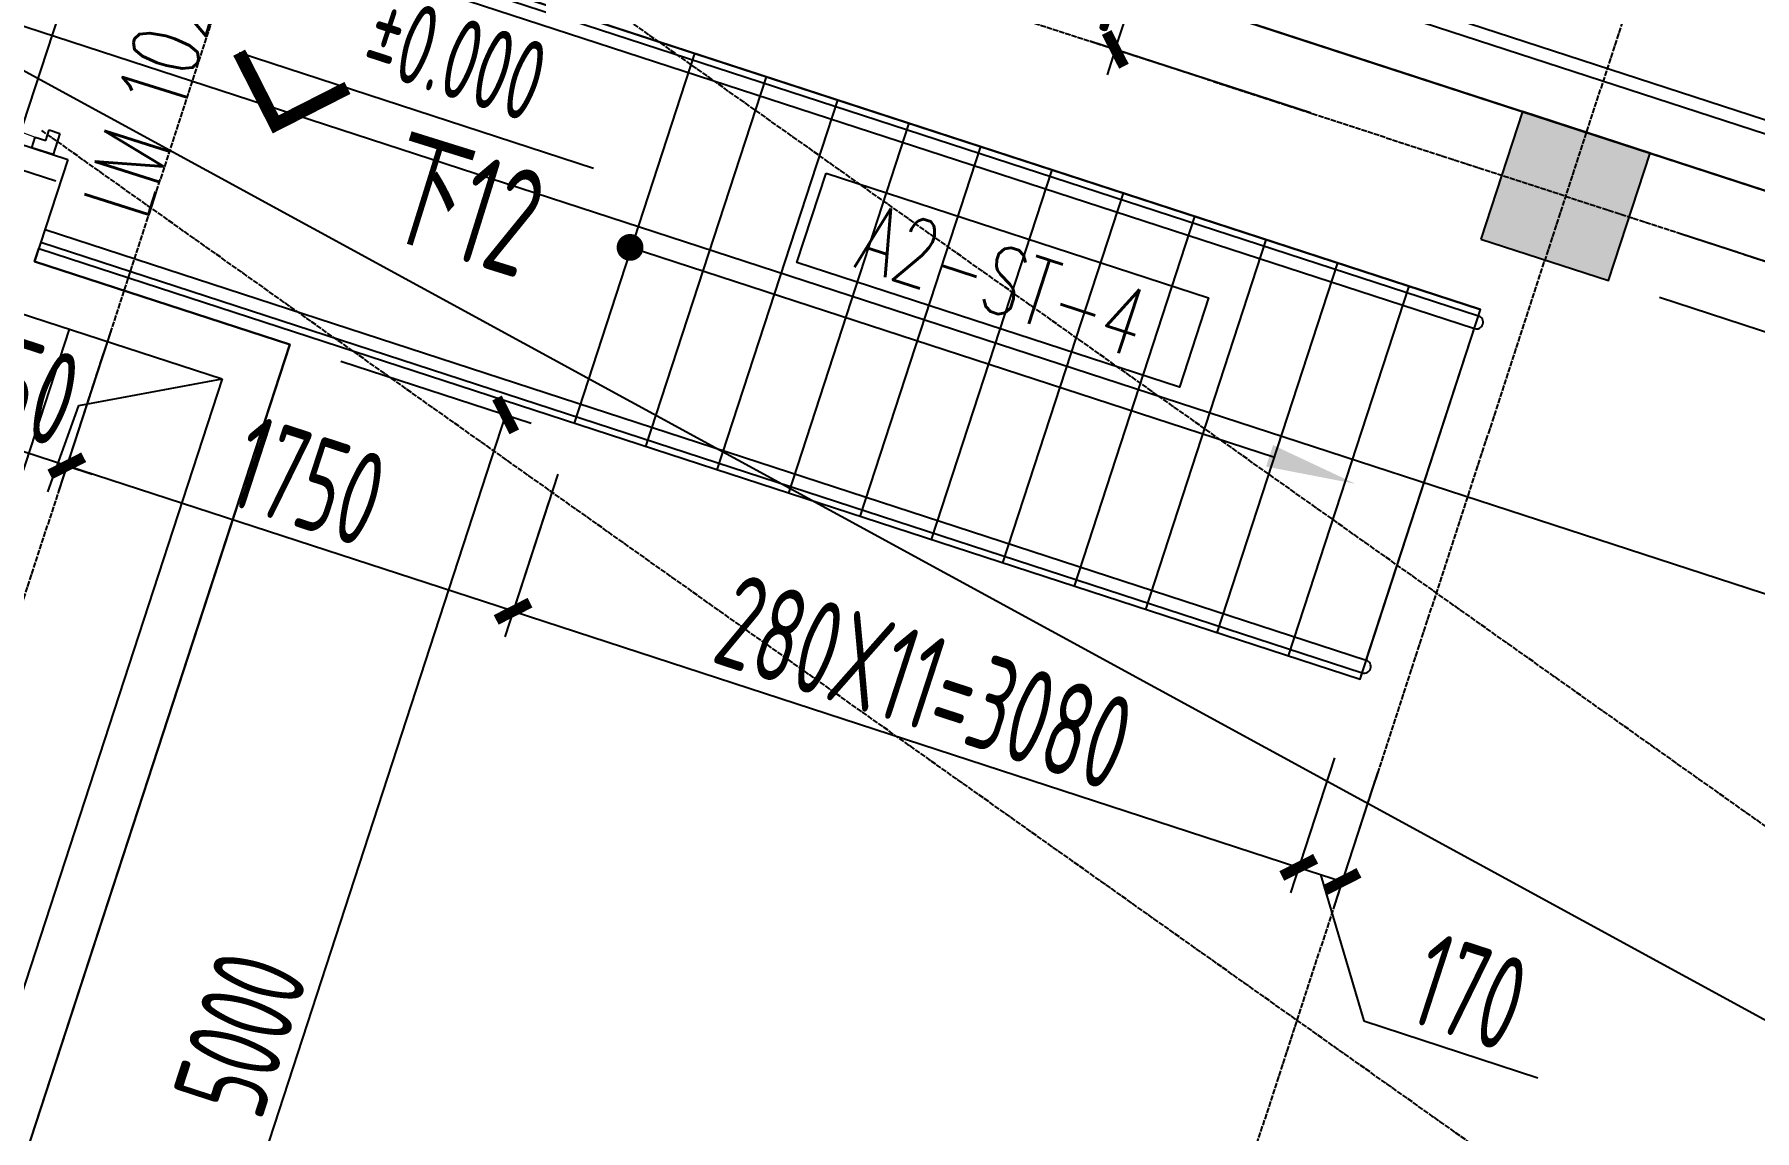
# Model space of a CAD drawing. Header units: millimetres. Extents: x 11639278 to 23698211, y -13072636 to -5537337.
# Drawn here: x 11845460 to 11851872, y -6322031 to -6317945 of the extents above; entities that cross this region are included whole.
import ezdxf
from ezdxf.enums import TextEntityAlignment as Align

# ---------------------------------------------------------------- set-up
doc = ezdxf.new("R2010")
doc.units = ezdxf.units.MM
doc.header["$LTSCALE"] = 10
for name, pattern in [('A2-RG-AXIS$0$CENTER', [2, 1.25, -0.25, 0.25, -0.25]), ('A2-RG-AXIS$0$DOTE', [2.42, 2, -0.2, 0.02, -0.2]), ('A2-RI-F1$0$HIDDEN', [0.375, 0.25, -0.125])]:
    doc.linetypes.add(name, pattern=pattern)
for name, color, linetype in [('A2-RB-F1$0$$34$A-DIMS-100', 1, 'Continuous'), ('A2-RB-F1$0$A-DIMS-100', 1, 'Continuous'), ('A2-RG-AXIS$0$A-GRID', 1, 'A2-RG-AXIS$0$CENTER'), ('A2-RI-F1$0$$0$A-SYMB-NUMB-T', 4, 'Continuous'), ('A2-RI-F1$0$$4$A-SYMB', 4, 'Continuous'), ('A2-RI-F1$0$A-DOOR', 32, 'Continuous'), ('A2-RI-F1$0$A-HOLE', 2, 'Continuous'), ('A2-RI-F1$0$A-STRS', 50, 'Continuous'), ('A2-RI-F1$0$A-SYMB', 4, 'Continuous'), ('A2-RI-F1$0$A-SYMB-DOOR', 4, 'Continuous'), ('A2-RI-F1$0$A-SYMB-VOID', 35, 'Continuous'), ('A2-RI-F1$0$A-WALL', 7, 'Continuous'), ('A2-RS-F1$0$A-WALL-CONC', 6, 'Continuous'), ('A2-RS-F1$0$PUB_HATCH', 8, 'Continuous'), ('A2-RV-F1$0$A-SYMB-AREA', 4, 'Continuous'), ('A2-RV-F1$0$A-SYMB-NAME', 4, 'Continuous'), ('A2-RV-F1$0$AUDIT_D_120618114340-210', 80, 'Continuous'), ('A2-RV-F1$0$AUDIT_D_120618114340-341', 1, 'Continuous'), ('A2-RV-F1$0$AUDIT_D_120618114340-408', 50, 'Continuous')]:
    doc.layers.add(name, color=color, linetype=linetype)
doc.layers.add('A2-RI-F1$0$A-X-AREA', color=6, linetype='Continuous', plot=False)
doc.styles.add('A2-RB-F1$0$$0$XD2008', font='hzs.shx', dxfattribs={"width": 0.7, "bigfont": 'hztxt.shx'})
doc.styles.add('A2-RB-F1$0$XD2008', font='hzs.shx', dxfattribs={"width": 0.7, "bigfont": 'hztxt.shx'})
doc.styles.add('A2-RI-F1$0$$0$ECADI-TXT', font='simplex.shx', dxfattribs={"bigfont": 'hztxt.shx'})
doc.styles.add('A2-RI-F1$0$ECADI-TXT', font='simplex.shx', dxfattribs={"bigfont": 'hztxt.shx'})
doc.styles.add('A2-RI-F1$0$XD2008', font='hzs.shx', dxfattribs={"width": 0.7, "bigfont": 'hztxt.shx'})
doc.styles.add('A2-RV-F1$0$ECADI', font='hzs.shx', dxfattribs={"width": 0.7, "bigfont": 'hztxt.shx'})
doc.dimstyles.new('A2-RB-F1$0$$0$XD100$0', dxfattribs={"dimscale": 100, "dimtxt": 3.5, "dimasz": 1, "dimexe": 1, "dimexo": 2, "dimgap": 0.5, "dimtad": 1, "dimdec": 0, "dimdsep": 46, "dimtxsty": 'A2-RB-F1$0$$0$XD2008', "dimblk1": 'A2-RB-F1$0$$20$_ArchTick', "dimblk2": 'A2-RB-F1$0$$20$_ArchTick', "dimsah": 1, "dimcen": 2.5, "dimclrt": 4, "dimaunit": 1, "dimadec": 0, "dimazin": 0, "dimtfac": 1, "dimtdec": 0, "dimtix": 1, "dimtmove": 2, "dimatfit": 3, "dimfxl": 0, "dimtolj": 1, "dimtzin": 0, "dimarcsym": 0})
doc.dimstyles.new('A2-RB-F1$0$XD100$0', dxfattribs={"dimscale": 100, "dimtxt": 3.5, "dimasz": 1, "dimexe": 1, "dimexo": 2, "dimgap": 0.5, "dimtad": 1, "dimdec": 0, "dimdsep": 46, "dimtxsty": 'A2-RB-F1$0$XD2008', "dimblk1": 'A2-RB-F1$0$_ArchTick', "dimblk2": 'A2-RB-F1$0$_ArchTick', "dimsah": 1, "dimcen": 2.5, "dimclrt": 4, "dimaunit": 1, "dimadec": 0, "dimazin": 0, "dimtfac": 1, "dimtdec": 0, "dimtix": 1, "dimtmove": 1, "dimatfit": 3, "dimfxl": 0, "dimtolj": 1, "dimtzin": 0, "dimarcsym": 0})

# ---------------------------------------------------------------- blocks, each defined once
blk = doc.blocks.new('A2-RG-AXIS')
at = {"layer": 'A2-RG-AXIS$0$A-GRID', "linetype": 'A2-RG-AXIS$0$DOTE'}
for p, q in [((11847953.1, -6312274.5), (11834792.3, -6352651.7)), ((11852707, -6313824), (11839546.1, -6354201.2)), ((11843136.5, -6315929.7), (11881097.2, -6328302.7)), ((11876238.4, -6338141.9), (11846413.5, -6316997.8)), ((11875313.6, -6339447.6), (11845488.2, -6318303.1))]:
    blk.add_line(p, q, dxfattribs=at)
blk = doc.blocks.new('A2-RV-F1$0$5erhfh')
at = {"layer": 'A2-RV-F1$0$A-SYMB-AREA', "style": 'A2-RV-F1$0$ECADI', "width": 0.7}
blk.add_attdef('340M2', text='', height=2.5, dxfattribs=at).set_placement((0, 1.25), align=Align.MIDDLE_LEFT)
at = {"layer": 'A2-RV-F1$0$A-SYMB-NAME', "style": 'A2-RV-F1$0$ECADI', "width": 0.7}
blk.add_attdef('CHINESENAME', (-12.292, 3.087), '', height=4.5, dxfattribs=at)
blk = doc.blocks.new('A2-RV-F1')
at = {"layer": 'A2-RV-F1$0$AUDIT_D_120618114340-210', "extrusion": (-1.21251e-40, -6.16422e-41, -1)}
for p, q in [((11845902.6, -6317436), (11850827.5, -6319041.4)), ((11845918.1, -6317388.4), (11850843, -6318993.9)), ((11845484.2, -6318719.5), (11850409.1, -6320324.9)), ((11845499.7, -6318672), (11850424.6, -6320277.4))]:
    blk.add_line(p, q, dxfattribs=at)
at = {"layer": 'A2-RV-F1$0$AUDIT_D_120618114340-210'}
for centre in [(11850835.3, -6319017.6), (11850416.9, -6320301.2)]:
    blk.add_arc(centre, 25, 251.94474, 71.94474, dxfattribs=at)
at = {"layer": 'A2-RV-F1$0$AUDIT_D_120618114340-341', "extrusion": (1.21251e-40, 6.16422e-41, -1)}
blk.add_line((11850082, -6319521.6, 0), (11847680.4, -6318738.7), dxfattribs=at)
at = {"layer": 'A2-RV-F1$0$AUDIT_D_120618114340-341', "extrusion": (1.21251e-40, 6.16422e-41, -1), "const_width": 50}
blk.add_lwpolyline([(-11847704.2, -6318746.4, 1), (-11847656.6, -6318730.9, 1)], format="xyb", close=True, dxfattribs=at)
at = {"layer": 'A2-RV-F1$0$AUDIT_D_120618114340-341', "extrusion": (1.21251e-40, 6.16422e-41, -1)}
blk.add_solid([(-11850077.2, -6319475.7, 0), (-11850051.1, -6319555.7, 0), (-11850384.3, -6319620.1, 0)], dxfattribs=at)
at = {"layer": 'A2-RV-F1$0$AUDIT_D_120618114340-408'}
for p, q in [((11845925.8, -6317364.7), (11850850.8, -6318970.1)), ((11847473, -6319394.2), (11847922.4, -6318015.5)), ((11847739.2, -6319481), (11848188.6, -6318102.4)), ((11848005.5, -6319567.7), (11848454.9, -6318189.1)), ((11848271.7, -6319654.5), (11848721.1, -6318275.9)), ((11848537.9, -6319741.3), (11848987.3, -6318362.7)), ((11848804.1, -6319828.1), (11849253.5, -6318449.5)), ((11849070.3, -6319914.8), (11849519.7, -6318536.2)), ((11849336.5, -6320001.6), (11849785.9, -6318623)), ((11849602.7, -6320088.4), (11850052.1, -6318709.8)), ((11849868.9, -6320175.1), (11850318.3, -6318796.5)), ((11850135.1, -6320261.9), (11850584.6, -6318883.3)), ((11850424.6, -6320277.4), (11850850.8, -6318970.1)), ((11850401.4, -6320348.7), (11850409.1, -6320324.9))]:
    blk.add_line(p, q, dxfattribs=at)
at = {"layer": 'A2-RV-F1$0$AUDIT_D_120618114340-408', "extrusion": (-1.21251e-40, -6.16422e-41, -1)}
blk.add_line((11845476.5, -6318743.3), (11850401.4, -6320348.7), dxfattribs=at)
ref = blk.add_blockref('A2-RV-F1$0$5erhfh', (11847812.4, -6319349.2), dxfattribs=dict(xscale=99.99999999986333, yscale=99.99999999986333, zscale=99.99999999986333, rotation=342.7000000002872))
ref.add_attrib('CHINESENAME', '下12', (11846730.7, -6318688.9), dxfattribs={"layer": 'A2-RV-F1$0$A-SYMB-NAME', "height": 400, "rotation": 342.7, "style": 'A2-RV-F1$0$ECADI', "width": 0.7})
blk = doc.blocks.new('A2-RB-F1$0$_ArchTick')
at = {"color": 0, "linetype": 'ByBlock', "const_width": 0.4}
blk.add_lwpolyline([(-0.5, -0.5), (0.5, 0.5)], dxfattribs=at)
blk = doc.blocks.new('*D1227')
at = {"layer": 'A2-RB-F1$0$A-DIMS-100', "color": 0, "lineweight": -2, "transparency": 16777216}
for p, q in [((11846601.8, -6319162.8), (11847311.8, -6319394.2)), ((11847216.7, -6319363.2), (11845667.3, -6324117)), ((11845052.3, -6323916.6), (11845762.3, -6324148))]:
    blk.add_line(p, q, dxfattribs=at)
at = {"layer": 'Defpoints', "color": 0, "transparency": 16777216}
for p in [(11846411.7, -6319100.8), (11844862.2, -6323854.6), (11845667.3, -6324117)]:
    blk.add_point(p, dxfattribs=at)
at = {"layer": 'A2-RB-F1$0$A-DIMS-100', "color": 0, "lineweight": -2, "transparency": 16777216, "xscale": 100, "yscale": 100, "zscale": 100}
for p, rotation in [((11847216.7, -6319363.2), 71.94704049339924), ((11845667.3, -6324117), 251.9470404933992)]:
    blk.add_blockref('A2-RB-F1$0$_ArchTick', p, dxfattribs=dict(at, rotation=rotation))
at = {"layer": 'A2-RB-F1$0$A-DIMS-100', "color": 4, "transparency": 16777216, "insert": (11846228.1, -6321670.4), "char_height": 350, "attachment_point": 5, "rotation": 71.94704, "style": 'A2-RB-F1$0$XD2008'}
blk.add_mtext('\\A1;5000', dxfattribs=at)
blk = doc.blocks.new('*D1121')
at = {"layer": 'A2-RB-F1$0$A-DIMS-100', "color": 0, "lineweight": -2, "transparency": 16777216}
for p, q in [((11845224.2, -6318871.5), (11845026.6, -6319477.6)), ((11845747.2, -6319042), (11845549.7, -6319648.1)), ((11845057.6, -6319382.5), (11844962.5, -6319351.5)), ((11845580.7, -6319553), (11845057.6, -6319382.5)), ((11845580.7, -6319553), (11845675.7, -6319584))]:
    blk.add_line(p, q, dxfattribs=at)
at = {"layer": 'Defpoints', "color": 0, "transparency": 16777216}
for p in [(11845286.2, -6318681.3), (11845809.2, -6318851.8), (11845057.6, -6319382.5)]:
    blk.add_point(p, dxfattribs=at)
at = {"layer": 'A2-RB-F1$0$A-DIMS-100', "color": 0, "lineweight": -2, "transparency": 16777216, "xscale": 100, "yscale": 100, "zscale": 100}
for p, rotation in [((11845057.6, -6319382.5), 341.9443376678228), ((11845580.7, -6319553), 161.9443376678227)]:
    blk.add_blockref('A2-RB-F1$0$_ArchTick', p, dxfattribs=dict(at, rotation=rotation))
at = {"layer": 'A2-RB-F1$0$A-DIMS-100', "color": 4, "transparency": 16777216, "insert": (11845388.9, -6319253.8), "char_height": 350, "attachment_point": 5, "rotation": 341.94434, "style": 'A2-RB-F1$0$XD2008'}
blk.add_mtext('\\A1;550', dxfattribs=at)
blk = doc.blocks.new('*D1052')
at = {"layer": 'A2-RB-F1$0$A-DIMS-100', "color": 0, "lineweight": -2, "transparency": 16777216}
for p, q in [((11845747.3, -6319041.9), (11845549.7, -6319648)), ((11847244.4, -6320095.2), (11845580.7, -6319552.9)), ((11847411, -6319584.2), (11847213.4, -6320190.3))]:
    blk.add_line(p, q, dxfattribs=at)
at = {"layer": 'Defpoints', "color": 0, "transparency": 16777216}
for p in [(11845809.2, -6318851.8), (11847473, -6319394.1), (11845580.7, -6319552.9)]:
    blk.add_point(p, dxfattribs=at)
at = {"layer": 'A2-RB-F1$0$A-DIMS-100', "color": 0, "lineweight": -2, "transparency": 16777216, "xscale": 100, "yscale": 100, "zscale": 100}
for p, rotation in [((11845580.7, -6319552.9), 161.9461907658722), ((11847244.4, -6320095.2), 341.9461907658722)]:
    blk.add_blockref('A2-RB-F1$0$_ArchTick', p, dxfattribs=dict(at, rotation=rotation))
at = {"layer": 'A2-RB-F1$0$A-DIMS-100', "color": 4, "transparency": 16777216, "insert": (11846482.3, -6319610.2), "char_height": 350, "attachment_point": 5, "rotation": 341.94619, "style": 'A2-RB-F1$0$XD2008'}
blk.add_mtext('\\A1;1750', dxfattribs=at)
blk = doc.blocks.new('*D1053')
at = {"layer": 'A2-RB-F1$0$A-DIMS-100', "color": 0, "lineweight": -2, "transparency": 16777216}
for p, q in [((11851595.2, -6318686.6), (11852542, -6318995)), ((11852447, -6318964), (11852477.9, -6318868.9)), ((11851517.8, -6318924.4), (11852464.6, -6319232.7)), ((11852369.5, -6319201.7), (11852447, -6318964)), ((11852369.5, -6319201.7), (11852338.6, -6319296.8))]:
    blk.add_line(p, q, dxfattribs=at)
at = {"layer": 'Defpoints', "color": 0, "transparency": 16777216}
for p in [(11851405.1, -6318624.7), (11851327.6, -6318862.4), (11852447, -6318964)]:
    blk.add_point(p, dxfattribs=at)
at = {"layer": 'A2-RB-F1$0$A-DIMS-100', "color": 0, "lineweight": -2, "transparency": 16777216, "xscale": 100, "yscale": 100, "zscale": 100}
for p, rotation in [((11852447, -6318964), 251.9606818250725), ((11852369.5, -6319201.7), 71.96068182507254)]:
    blk.add_blockref('A2-RB-F1$0$_ArchTick', p, dxfattribs=dict(at, rotation=rotation))
at = {"layer": 'A2-RB-F1$0$A-DIMS-100', "color": 4, "transparency": 16777216, "insert": (11852194.3, -6319013.2), "char_height": 350, "attachment_point": 5, "rotation": 71.96068, "style": 'A2-RB-F1$0$XD2008'}
blk.add_mtext('\\A1;250', dxfattribs=at)
blk = doc.blocks.new('*D1058')
at = {"layer": 'A2-RB-F1$0$A-DIMS-100', "color": 0, "lineweight": -2, "transparency": 16777216}
for p, q in [((11847377.7, -6319686.4), (11847213.4, -6320190.3)), ((11847244.4, -6320095.2), (11850172.8, -6321049.9)), ((11850306.1, -6320641), (11850141.8, -6321144.9))]:
    blk.add_line(p, q, dxfattribs=at)
at = {"layer": 'Defpoints', "color": 0, "transparency": 16777216}
for p in [(11847439.7, -6319496.2), (11850368.1, -6320450.8), (11850172.8, -6321049.9)]:
    blk.add_point(p, dxfattribs=at)
at = {"layer": 'A2-RB-F1$0$A-DIMS-100', "color": 0, "lineweight": -2, "transparency": 16777216, "xscale": 100, "yscale": 100, "zscale": 100}
for p, rotation in [((11847244.4, -6320095.2), 161.9447362239171), ((11850172.8, -6321049.9), 341.944736223917)]:
    blk.add_blockref('A2-RB-F1$0$_ArchTick', p, dxfattribs=dict(at, rotation=rotation))
at = {"layer": 'A2-RB-F1$0$A-DIMS-100', "color": 4, "transparency": 16777216, "insert": (11848778.3, -6320358.6), "char_height": 350, "attachment_point": 5, "rotation": 341.94474, "style": 'A2-RB-F1$0$XD2008'}
blk.add_mtext('\\A1;280X11=3080', dxfattribs=at)
blk = doc.blocks.new('*D682')
at = {"layer": 'A2-RB-F1$0$A-DIMS-100', "color": 0, "lineweight": -2, "transparency": 16777216}
for p, q in [((11850306.1, -6320641), (11850141.8, -6321144.9)), ((11850467.8, -6320693.7), (11850303.5, -6321197.6)), ((11850172.8, -6321049.8), (11850334.5, -6321102.5)), ((11850253.7, -6321076.2), (11850415, -6321622.5)), ((11850415, -6321622.5), (11851064.7, -6321834.3))]:
    blk.add_line(p, q, dxfattribs=at)
at = {"layer": 'Defpoints', "color": 0, "transparency": 16777216}
for p in [(11850368.1, -6320450.8), (11850529.8, -6320503.5), (11850334.5, -6321102.5)]:
    blk.add_point(p, dxfattribs=at)
at = {"layer": 'A2-RB-F1$0$A-DIMS-100', "color": 0, "lineweight": -2, "transparency": 16777216, "xscale": 100, "yscale": 100, "zscale": 100}
for p, rotation in [((11850172.8, -6321049.8), 161.9467563310537), ((11850334.5, -6321102.5), 341.9467563310537)]:
    blk.add_blockref('A2-RB-F1$0$_ArchTick', p, dxfattribs=dict(at, rotation=rotation))
at = {"layer": 'A2-RB-F1$0$A-DIMS-100', "color": 4, "transparency": 16777216, "insert": (11850809.5, -6321514.5), "char_height": 350, "attachment_point": 5, "rotation": 341.94676, "style": 'A2-RB-F1$0$XD2008'}
blk.add_mtext('\\A1;170', dxfattribs=at)
blk = doc.blocks.new('A2-RB-F1$0$$20$_ArchTick')
at = {"color": 0, "linetype": 'ByBlock', "const_width": 0.4}
blk.add_lwpolyline([(-0.5, -0.5), (0.5, 0.5)], dxfattribs=at)
blk = doc.blocks.new('*D766')
at = {"layer": 'A2-RB-F1$0$$34$A-DIMS-100', "color": 0, "lineweight": -2, "transparency": 16777216}
blk.add_arc((11861132, -6329393.6), 1310.5, 101.94705, 144.66558, dxfattribs=at)
at = {"layer": 'Defpoints', "color": 0, "transparency": 16777216}
for p in [(11845488.2, -6318303.1), (11860658.2, -6327154.8), (11860553.6, -6328217.6), (11861132, -6329393.6), (11875313.6, -6339447.6)]:
    blk.add_point(p, dxfattribs=at)
at = {"layer": 'A2-RB-F1$0$$34$A-DIMS-100', "color": 0, "lineweight": -2, "transparency": 16777216, "xscale": 100, "yscale": 100, "zscale": 100}
for p, rotation in [((11860860.7, -6328111.5), 11.94705095669192), ((11860062.8, -6328635.7), 234.6655761921278)]:
    blk.add_blockref('A2-RB-F1$0$$20$_ArchTick', p, dxfattribs=dict(at, rotation=rotation))
at = {"layer": 'A2-RB-F1$0$$34$A-DIMS-100', "color": 4, "transparency": 16777216, "insert": (11860270.5, -6328082.4), "char_height": 350, "attachment_point": 5, "rotation": 33.30631, "style": 'A2-RB-F1$0$$0$XD2008'}
blk.add_mtext('\\A1;42°43\'7"', dxfattribs=at)
blk = doc.blocks.new('*D827')
at = {"layer": 'A2-RB-F1$0$A-DIMS-100', "color": 0, "lineweight": -2, "transparency": 16777216}
for p, q in [((11851477.3, -6317596.5), (11851642.3, -6317090.3)), ((11851611.3, -6317185.4), (11856428.8, -6318755.6)), ((11856294.7, -6319166.8), (11856459.7, -6318660.6))]:
    blk.add_line(p, q, dxfattribs=at)
at = {"layer": 'Defpoints', "color": 0, "transparency": 16777216}
for p in [(11851415.3, -6317786.7), (11856428.8, -6318755.6), (11856232.8, -6319356.9)]:
    blk.add_point(p, dxfattribs=at)
at = {"layer": 'A2-RB-F1$0$A-DIMS-100', "color": 0, "lineweight": -2, "transparency": 16777216, "xscale": 100, "yscale": 100, "zscale": 100}
for p, rotation in [((11851611.3, -6317185.4), 161.9467563309524), ((11856428.8, -6318755.6), 341.9467563309525)]:
    blk.add_blockref('A2-RB-F1$0$_ArchTick', p, dxfattribs=dict(at, rotation=rotation))
at = {"layer": 'A2-RB-F1$0$A-DIMS-100', "color": 4, "transparency": 16777216, "insert": (11854089.7, -6317756.6), "char_height": 350, "attachment_point": 5, "rotation": 341.94676, "style": 'A2-RB-F1$0$XD2008'}
blk.add_mtext('\\A1;5067', dxfattribs=at)
blk = doc.blocks.new('*D836')
at = {"layer": 'A2-RB-F1$0$A-DIMS-100', "color": 0, "lineweight": -2, "transparency": 16777216}
for p, q in [((11849644.2, -6317524.9), (11849675.2, -6317429.9)), ((11850371.4, -6317762), (11849549.1, -6317494)), ((11849489.2, -6318000.3), (11849644.2, -6317524.9)), ((11850216.4, -6318237.4), (11849394.1, -6317969.3)), ((11849489.2, -6318000.3), (11849458.2, -6318095.4))]:
    blk.add_line(p, q, dxfattribs=at)
at = {"layer": 'Defpoints', "color": 0, "transparency": 16777216}
for p in [(11849644.2, -6317524.9), (11850561.5, -6317824), (11850406.6, -6318299.3)]:
    blk.add_point(p, dxfattribs=at)
at = {"layer": 'A2-RB-F1$0$A-DIMS-100', "color": 0, "lineweight": -2, "transparency": 16777216, "xscale": 100, "yscale": 100, "zscale": 100}
for p, rotation in [((11849644.2, -6317524.9), 251.9470443906008), ((11849489.2, -6318000.3), 71.94704439060084)]:
    blk.add_blockref('A2-RB-F1$0$_ArchTick', p, dxfattribs=dict(at, rotation=rotation))
at = {"layer": 'A2-RB-F1$0$A-DIMS-100', "color": 4, "transparency": 16777216, "insert": (11849352.8, -6317692.9), "char_height": 350, "attachment_point": 5, "rotation": 71.94704, "style": 'A2-RB-F1$0$XD2008'}
blk.add_mtext('\\A1;500', dxfattribs=at)
blk = doc.blocks.new('A2-RS-F1')
at = {"layer": 'A2-RS-F1$0$PUB_HATCH'}
blk.add_hatch(color=256, dxfattribs=at).paths.add_polyline_path([(11851327.6, -6318862.5), (11851482.5, -6318387.1), (11851007.1, -6318232.2), (11850852.2, -6318707.6)])
at = {"layer": 'A2-RS-F1$0$A-WALL-CONC'}
blk.add_lwpolyline([(11850852.2, -6318707.6), (11851327.6, -6318862.5), (11851482.5, -6318387.1), (11851007.2, -6318232.2)], close=True, dxfattribs=at)
blk = doc.blocks.new('A2-RI-F1$0$ECADI-TAG-HGHT（国标）')
at = {"color": 1}
blk.add_line((-2.121, 2.121), (11.768, 2.121), dxfattribs=at)
at = {"color": 1, "const_width": 0.5}
blk.add_lwpolyline([(-2.121, 2.121), (0, 0), (2.121, 2.121)], dxfattribs=at)
at = {"color": 1}
blk.add_point((-1.481, 4.6), dxfattribs=at)
at = {"style": 'A2-RI-F1$0$XD2008', "width": 0.7}
blk.add_attdef('FL', text='', height=3, dxfattribs=at).set_placement((-2.689, 2.967), align=Align.RIGHT)
for tag, p in [('F.F.L.', (2.284, 2.967)), ('T.O.S.', (2.284, -1.104))]:
    blk.add_attdef(tag, p, '', height=3, dxfattribs=at)
blk = doc.blocks.new('A2-RI-F1$0$door-1000')
for p, q in [((0.6493, 0.6471), (0.7083, 0.7059)), ((0.7083, 0.7059), (0.7083, 0.7059)), ((0.7083, 0.7059), (0.7672, 0.6469)), ((0.6787, 0.6175), (0.6493, 0.6471)), ((0.7082, 0.647), (0.6787, 0.6175)), ((0.7376, 0.6174), (0.7082, 0.647)), ((0.7672, 0.6469), (0.7376, 0.6174)), ((0.059, 0.0588), (0, 0)), ((0, 0), (0.0588, -0.059)), ((0, 0), (0, 0)), ((0.0589, -0.0001), (0.0884, 0.0293)), ((0.0884, 0.0293), (0.059, 0.0588)), ((0.0588, -0.059), (0.0883, -0.0296)), ((0.0883, -0.0296), (0.0589, -0.0001)), ((0.1179, -0.0002), (0.0883, -0.0296)), ((0.0883, -0.0296), (0.6766, -0.6199)), ((0.7061, -0.5905), (0.1179, -0.0002)), ((0.5051, -0.3888), (0.5301, -0.3639)), ((0.4506, -0.4431), (0.4756, -0.4182)), ((0.6183, -0.5024), (0.6432, -0.4775)), ((0.5638, -0.5566), (0.5888, -0.5318)), ((0.6766, -0.6199), (0.7061, -0.5905))]:
    blk.add_line(p, q)
at = {"lineweight": 13}
for p, q in [((0.6432, -0.4775), (0.5301, -0.3639)), ((0.5638, -0.5566), (0.4506, -0.4431))]:
    blk.add_line(p, q, dxfattribs=at)
blk.add_arc((0.1481, 0.0285), 0.8333, 312.03498, 44.97267, dxfattribs=at)
blk = doc.blocks.new('A2-RI-F1$0$ECADI-TAG-DOOR')
blk = doc.blocks.new('A2-RI-F1$0$$0$ECADI-TAG-CODE')
at = {"layer": 'A2-RI-F1$0$$0$A-SYMB-NUMB-T', "color": 1}
blk.add_lwpolyline([(0, 3.5), (15, 3.5), (15, 0), (0, 0)], close=True, dxfattribs=at)
at = {"layer": 'A2-RI-F1$0$$0$A-SYMB-NUMB-T', "style": 'A2-RI-F1$0$$0$ECADI-TXT', "width": 0.7}
blk.add_attdef('CODE', text='', height=2.5, dxfattribs=at).set_placement((7.5, 1.75), align=Align.MIDDLE_CENTER)
blk = doc.blocks.new('A2-RI-F1')
at = {"layer": 'A2-RI-F1$0$A-HOLE'}
blk.add_line((11845589.1, -6319043.1), (11842598.6, -6328218), dxfattribs=at)
at = {"layer": 'A2-RI-F1$0$A-STRS'}
blk.add_line((11845704.6, -6317398), (11845394.7, -6318348.7), dxfattribs=at)
at = {"layer": 'A2-RI-F1$0$A-SYMB-VOID', "linetype": 'A2-RI-F1$0$HIDDEN', "ltscale": 500}
blk.add_lwpolyline([(11844241.1, -6323178.9), (11845625.6, -6319328.3), (11846159.5, -6319229)], dxfattribs=at)
at = {"layer": 'A2-RI-F1$0$A-WALL'}
for p, q in [((11854667.6, -6319425.3), (11846158.2, -6316651.7)), ((11854919.8, -6319297.1), (11846885.7, -6316678.4)), ((11856139.8, -6319642.1), (11848993, -6317312.7)), ((11845394.7, -6318348.7), (11845584.9, -6318410.7)), ((11845584.9, -6318410.7), (11845461, -6318790.9)), ((11845461, -6318790.9), (11846411.7, -6319100.8)), ((11845399, -6318981.1), (11846159.5, -6319229)), ((11846411.7, -6319100.8), (11843297.2, -6328656.1)), ((11846159.5, -6319229), (11843169, -6328403.9))]:
    blk.add_line(p, q, dxfattribs=at)
at = {"layer": 'A2-RI-F1$0$A-X-AREA'}
blk.add_lwpolyline([(11847013.9, -6316930.6), (11854667.6, -6319425.3), (11850329, -6332736), (11846906.3, -6331620.4), (11846953.9, -6331474.2), (11846792.3, -6331421.5), (11846822.2, -6331330), (11847271.5, -6329951.1), (11843297.3, -6328655.9), (11846411.7, -6319100.8), (11845461, -6318790.9), (11845476.5, -6318743.3), (11850401.4, -6320348.7), (11850850.8, -6318970.1), (11845925.8, -6317364.7), (11846158.2, -6316651.7), (11847013.9, -6316930.6)], dxfattribs=at)
at = {"layer": 'Defpoints', "color": 3}
blk.add_line((11855964.6, -6323829.5), (11832002.1, -6310766.5), dxfattribs=at)
at = {"layer": 'Defpoints', "color": 3, "linetype": 'Continuous'}
blk.add_line((11886956.1, -6331453.7), (11833703.4, -6314096.4), dxfattribs=at)
blk.add_blockref('A2-RS-F1', (0, 0))
at = {"layer": 'A2-RI-F1$0$$4$A-SYMB', "xscale": 100.0000000099866, "yscale": 100.0000000099866, "zscale": 100.0000000099866, "rotation": 341.9467459260609}
blk.add_blockref('A2-RI-F1$0$$0$ECADI-TAG-CODE', (11848302.3, -6318795.1), dxfattribs=at).add_auto_attribs({'CODE': 'A2-ST-4'})
at = {"layer": 'A2-RI-F1$0$A-DOOR', "xscale": 1000.00000000134, "yscale": 1000.00000000134, "zscale": 1000.00000000134, "rotation": 207.0460334193857}
blk.add_blockref('A2-RI-F1$0$door-1000', (11845839.3, -6317441.9), dxfattribs=at)
at = {"layer": 'A2-RI-F1$0$A-SYMB', "rotation": 341.9467459266484}
for p, xscale, yscale, zscale, values in [((11844355.4, -6318328), 99.999999999679, 99.999999999679, 99.999999999679, {'F.F.L.': '-0.015'}), ((11846359.5, -6318280), 99.99999999967899, 99.99999999967899, 99.99999999967899, {'F.F.L.': '%%P0.000'})]:
    blk.add_blockref('A2-RI-F1$0$ECADI-TAG-HGHT（国标）', p, dxfattribs=dict(at, xscale=xscale, yscale=yscale, zscale=zscale)).add_auto_attribs(values)
at = {"layer": 'A2-RI-F1$0$A-SYMB-DOOR'}
ref = blk.add_blockref('A2-RI-F1$0$ECADI-TAG-DOOR', (11846732.7, -6318349.7), dxfattribs=dict(at, xscale=100.0000000033089, yscale=100.0000000033089, zscale=100.0000000033089, rotation=72.56013758785305))
ref.add_attrib('门窗主编号1', 'LM', dxfattribs={"height": 250, "rotation": 72.56014, "style": 'A2-RI-F1$0$ECADI-TXT', "width": 0.7}).set_placement((11845968.8, -6318350.8), align=Align.RIGHT)
ref.add_attrib('门窗主编号2', '1022', (11846002.5, -6318257.7, 333.3), dxfattribs={"height": 250, "rotation": 72.56014, "style": 'A2-RI-F1$0$ECADI-TXT', "width": 0.7})
blk = doc.blocks.new('A2-RB-F1')
at = {"layer": 'A2-RB-F1$0$$34$A-DIMS-100'}
dim = blk.add_angular_dim_2l(base=(11860553.616, -6328217.6), line1=((11875313.5697, -6339447.5714), (11845488.1796, -6318303.104)), line2=((11860658.2327, -6327154.7875), (11861131.951, -6329393.6283)), dimstyle='A2-RB-F1$0$$0$XD100$0', override={"dimadec": 4}, dxfattribs=at)
dim.commit()
dim.dimension.update_dxf_attribs({"geometry": '*D766', "text_midpoint": (11860270.4595, -6328082.4477)})
at = {"layer": 'A2-RB-F1$0$A-DIMS-100'}
for p1, p2, distance, picture, middle in [((11851415.3, -6317786.7), (11856232.8, -6319356.9), 632.4, '*D827', (11854089.7, -6317756.6)), ((11850406.6, -6318299.3), (11850561.5, -6317824), 964.9, '*D836', (11849352.8, -6317692.9)), ((11851327.6, -6318862.4), (11851405.1, -6318624.7), -1095.8, '*D1053', (11852194.3, -6319013.2)), ((11845809.2, -6318851.8), (11845286.2, -6318681.3), 737.5, '*D1121', (11845388.9, -6319253.8)), ((11847473, -6319394.1), (11845809.2, -6318851.8), 737.4, '*D1052', (11846482.3, -6319610.2)), ((11846411.7, -6319100.8), (11844862.2, -6323854.6), 846.8, '*D1227', (11846228.1, -6321670.4))]:
    dim = blk.add_aligned_dim(p1=p1, p2=p2, distance=distance, dimstyle='A2-RB-F1$0$XD100$0', dxfattribs=at)
    dim.commit()
    dim.dimension.update_dxf_attribs({"geometry": picture, "text_midpoint": middle})
dim = blk.add_aligned_dim(p1=(11847439.7, -6319496.2), p2=(11850368.1, -6320450.8), distance=-630.1, text='280X11=3080', dimstyle='A2-RB-F1$0$XD100$0', dxfattribs=at)
dim.commit()
dim.dimension.update_dxf_attribs({"geometry": '*D1058', "text_midpoint": (11848778.3, -6320358.6)})
dim = blk.add_linear_dim(base=(11850334.5, -6321102.5), p1=(11850368.1, -6320450.8), p2=(11850529.8, -6320503.5), angle=341.94676, dimstyle='A2-RB-F1$0$XD100$0', dxfattribs=at)
dim.commit()
dim.dimension.update_dxf_attribs({"geometry": '*D682', "text_midpoint": (11850462.5, -6321638), "dimtype": 129})

msp = doc.modelspace()

# ---------------------------------------------------------------- block references
for name in ['A2-RI-F1', 'A2-RB-F1', 'A2-RG-AXIS', 'A2-RS-F1', 'A2-RV-F1']:
    msp.add_blockref(name, (0, 0))

doc.saveas('drawing.dxf')
